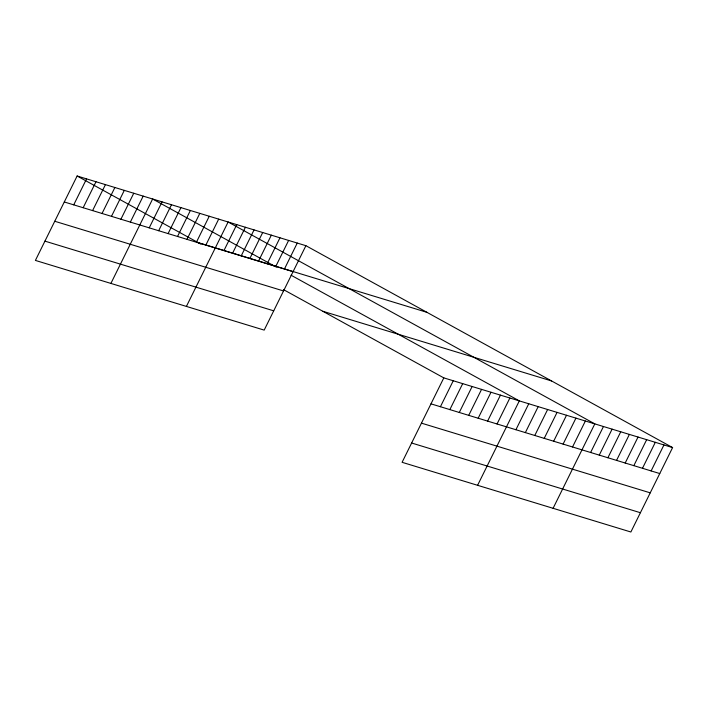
<?xml version="1.0" encoding="UTF-8"?>
<svg xmlns="http://www.w3.org/2000/svg" width="708" height="708" viewBox="0 0 708 708"><rect width="100%" height="100%" fill="white"/><g stroke="black" fill="none" stroke-linecap="round" stroke-linejoin="round"><path stroke-width="1.06" d="M305.909 245.694L77.128 176L35.4 260.42L264.181 330.114L305.909 245.694L672.6 447.58L630.872 532L402.091 462.306L443.819 377.886L672.6 447.58M73.729 204.842L86.562 178.876M83.163 207.718L95.996 181.752M92.598 210.595L105.439 184.62M102.04 213.471L114.873 187.496M111.475 216.347L124.307 190.372M120.909 219.223L133.75 193.249M130.352 222.1L143.184 196.125M110.899 283.421L152.627 199.001L276.386 267.137M149.22 227.843L162.061 201.868M158.663 230.719L171.495 204.745M168.097 233.596L180.938 207.621M177.54 236.472L190.372 210.497M186.974 239.348L199.806 213.374M196.408 242.225L209.249 216.25M205.851 245.092L218.684 219.126M186.399 306.422L228.118 221.993L594.817 423.88L553.09 508.309M223.932 250.605L236.764 224.631M232.569 253.234L245.411 227.259M241.216 255.871L254.048 229.896M249.853 258.5L262.695 232.525M258.5 261.137L271.332 235.162M267.146 263.765L279.979 237.791M275.784 266.403L288.625 240.428M284.43 269.031L297.263 243.056M440.42 406.728L453.253 380.754M449.854 409.605L462.696 383.63M459.288 412.481L472.13 386.506M468.731 415.357L481.564 389.382M478.165 418.233L491.007 392.259M487.608 421.101L500.441 395.135M497.043 423.977L509.875 398.011M477.59 485.307L519.318 400.878L291.05 275.208M515.92 429.729L528.752 403.755M525.354 432.606L538.186 406.631M534.788 435.482L547.629 409.507M544.231 438.358L557.063 412.383M553.665 441.226L566.506 415.26M563.099 444.102L575.94 418.127M572.542 446.978L585.374 421.003M590.622 452.483L603.455 426.517M599.26 455.12L612.101 429.145M607.906 457.749L620.739 431.783M616.553 460.386L629.385 434.411M625.191 463.014L638.032 437.048M633.837 465.652L646.67 439.677M642.475 468.289L655.316 442.314M651.121 470.917L663.954 444.943M198.134 242.623L426.915 312.316M64.286 201.975L293.068 271.668M54.755 221.259L283.536 290.953M322.813 311.263L551.594 380.957M44.931 241.136L273.713 310.83M430.977 403.852L659.768 473.555M421.446 423.145L650.227 492.839M411.622 443.013L640.413 512.716M77.128 176L200.886 244.136M283.386 289.554L443.819 377.886"/></g></svg>
